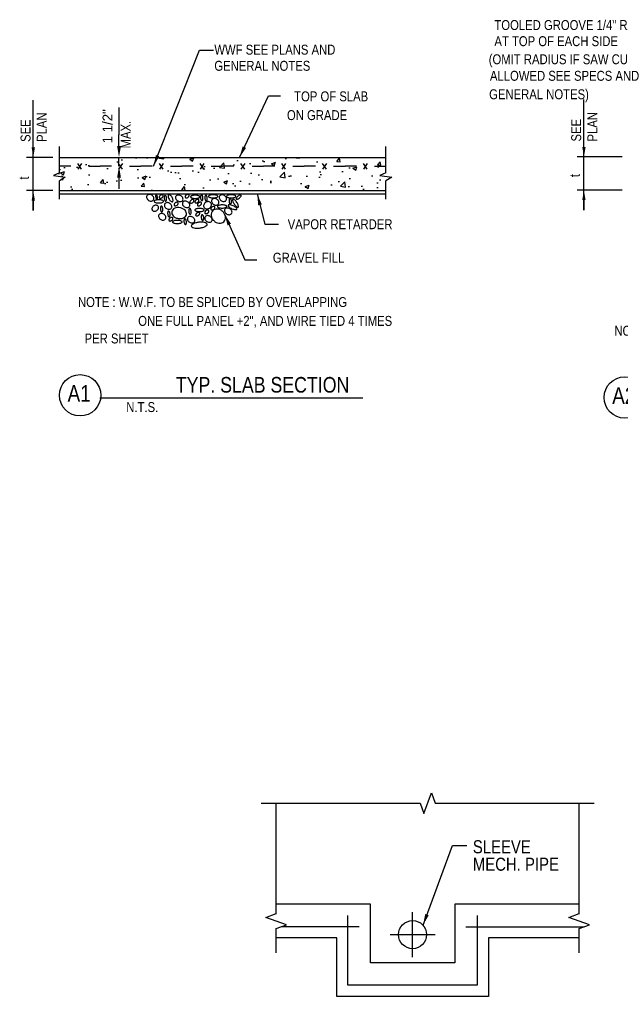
# Model space of a CAD drawing. Extents: x 4834 to 83801, y -13735 to 32221.
# Drawn here: x 10716.6 to 10822.8, y -5025.1 to -4853 of the extents above; entities that cross this region are included whole.
import ezdxf
from ezdxf.enums import TextEntityAlignment as Align

# ---------------------------------------------------------------- set-up
doc = ezdxf.new("R2010")
doc.units = 0
doc.header["$LTSCALE"] = 8
doc.header["$MEASUREMENT"] = 0
doc.layers.get('0').update_dxf_attribs({"lineweight": 9})
doc.layers.get('DefPoints').update_dxf_attribs({"color": 17})
for name, color, linetype in [('S-ANNO-PATT', 101, 'Continuous'), ('S-HATCH', 8, 'Continuous'), ('S-MARK', 3, 'Continuous'), ('S-SECT-CCON', 4, 'Continuous'), ('S-SECT-MISC', 134, 'Continuous'), ('S-SECT-RBAR', 4, 'Continuous'), ('s-text', 6, 'Continuous')]:
    doc.layers.add(name, color=color, linetype=linetype)
doc.styles.get("Standard").update_dxf_attribs({"font": 'stylu.ttf'})
doc.linetypes.add('WWF', pattern='A,0.5,-0.28,["X",Standard,S=0.125,R=0,X=-0.125,Y=-0.0625],-0.12', length=0.9)
doc.dimstyles.new('STD-16', dxfattribs={"dimscale": 16, "dimtxt": 0.109375, "dimasz": 0.125, "dimexe": 0.0625, "dimexo": 0.0625, "dimgap": 0.0625, "dimtad": 1, "dimdec": 4, "dimzin": 3, "dimdsep": 46, "dimlunit": 4, "dimtxsty": 'Standard', "dimcen": 0.09375, "dimclrd": 256, "dimclre": 256, "dimclrt": 50, "dimadec": 0, "dimazin": 0, "dimtfac": 1, "dimtdec": 4, "dimtmove": 2, "dimatfit": 3, "dimfxl": 1, "dimfrac": 2, "dimtolj": 1, "dimtzin": 0, "dimarcsym": 0})
doc.dimstyles.new('STD-16$7', dxfattribs={"dimscale": 16, "dimtxt": 0.09375, "dimasz": 0.125, "dimexe": 0.0625, "dimexo": 0.0625, "dimgap": 0.0625, "dimtad": 1, "dimdec": 4, "dimzin": 3, "dimdsep": 46, "dimlunit": 4, "dimtxsty": 'Standard', "dimcen": 0.0625, "dimdle": 0.0625, "dimclrd": 256, "dimclre": 4, "dimclrt": 6, "dimadec": 0, "dimazin": 0, "dimtfac": 1, "dimtdec": 4, "dimtix": 1, "dimtmove": 2, "dimatfit": 3, "dimfxl": 1, "dimfrac": 1, "dimtolj": 1, "dimtzin": 0, "dimarcsym": 0})

# ---------------------------------------------------------------- blocks, each defined once
blk = doc.blocks.new('*D2826')
at = {"layer": 'DefPoints', "color": 0, "transparency": 16777216}
for p in [(10734.13, -4877.31), (10734.13, -4877.31), (10734.13, -4878.86)]:
    blk.add_point(p, dxfattribs=at)
at = {"layer": 's-text', "lineweight": -2, "transparency": 16777216}
for p, q in [((10734.13, -4875.31), (10734.13, -4873.31)), ((10734.13, -4878.86), (10734.13, -4877.31)), ((10734.13, -4880.86), (10734.13, -4882.86))]:
    blk.add_line(p, q, dxfattribs=at)
at = {"layer": 's-text', "transparency": 16777216}
for points in [[(10733.8, -4875.31), (10734.47, -4875.31), (10734.13, -4877.31)], [(10733.8, -4880.86), (10734.47, -4880.86), (10734.13, -4878.86)]]:
    blk.add_solid(points, dxfattribs=at)
at = {"layer": 's-text', "color": 50, "transparency": 16777216, "insert": (10732.12, -4871.83), "char_height": 1.75, "attachment_point": 5, "rotation": 90}
blk.add_mtext('\\A1;1 1/2"', dxfattribs=at)
blk = doc.blocks.new('*U2734')
for p, q in [((-0.406, 0), (-0.531, 0)), ((-0.287, 0.031), (-0.329, -0.031)), ((-0.287, -0.031), (-0.329, 0.031)), ((-0.207, 0), (-0.082, 0)), ((0.043, 0), (-0.082, 0)), ((0.162, -0.031), (0.12, 0.031)), ((0.162, 0.031), (0.12, -0.031)), ((0.242, 0), (0.367, 0)), ((0.611, -0.031), (0.57, 0.031)), ((0.611, 0.031), (0.57, -0.031)), ((0.692, 0), (0.817, 0)), ((1.061, -0.031), (1.019, 0.031)), ((1.061, 0.031), (1.019, -0.031)), ((1.51, -0.031), (1.468, 0.031)), ((1.51, 0.031), (1.468, -0.031)), ((1.959, -0.031), (1.918, 0.031)), ((1.959, 0.031), (1.918, -0.031)), ((2.409, -0.031), (2.367, 0.031)), ((2.409, 0.031), (2.367, -0.031)), ((2.858, -0.031), (2.816, 0.031)), ((2.858, 0.031), (2.816, -0.031)), ((0.492, 0), (0.367, 0)), ((0.942, 0), (0.817, 0)), ((1.141, 0), (1.266, 0)), ((1.391, 0), (1.266, 0)), ((1.59, 0), (1.715, 0)), ((1.84, 0), (1.715, 0)), ((2.04, 0), (2.165, 0)), ((2.29, 0), (2.165, 0)), ((2.489, 0), (2.614, 0)), ((2.739, 0), (2.614, 0)), ((2.938, 0), (3.063, 0))]:
    blk.add_line(p, q)

msp = doc.modelspace()

# ---------------------------------------------------------------- hatches: boundary and pattern name
at = {"layer": 'S-ANNO-PATT'}
h = msp.add_hatch(dxfattribs=at)
h.set_pattern_fill('AR-CONC', color=256)
h.set_pattern_definition([(50, (8580.5454, -3783.381), (7.172602, -0.627521), [0.75, -8.25]), (355, (8580.5454, -3783.381), (-1.387513, 7.521921), [0.6, -6.6]), (100.45144, (8581.143, -3783.433), (5.785088, 6.8944), [0.637402, -7.011421]), (46.1842, (8580.545, -3781.381), (10.672413, -1.655193), [1.125, -12.375]), (96.63564, (8581.435, -3781.519), (9.34662, 9.741186), [0.956103, -10.51714]), (351.18416, (8580.545, -3781.381), (9.34662, 9.741186), [0.9, -9.9]), (21, (8581.5454, -3781.881), (5.96907, -4.026189), [0.75, -8.25]), (326, (8581.5454, -3781.881), (2.433153, 7.2515), [0.6, -6.6]), (71.45144, (8582.043, -3782.2166), (8.402224, 3.225312), [0.637402, -7.011421]), (37.5, (8580.5454, -3783.381), (0.1215986, 3.3289385), [0, -6.52, 0, -6.7, 0, -6.625]), (7.5, (8580.5454, -3783.381), (2.6306954, 3.944117), [0, -3.82, 0, -6.37, 0, -2.525]), (327.5, (8578.3154, -3783.381), (5.3382244, -0.2255487), [0, -2.5, 0, -7.8, 0, -10.35]), (317.5, (8577.3154, -3783.381), (5.831862, 1.00105), [0, -3.25, 0, -5.18, 0, -7.35])])
h.paths.add_polyline_path([(10781.16816, -4877.30606), (10723.63017, -4877.30606), (10723.63017, -4880.01807), (10722.58276, -4880.5215), (10724.65323, -4880.79757), (10723.63017, -4881.43903), (10723.63017, -4883.16125), (10781.16816, -4883.16125), (10781.16816, -4881.43903), (10782.19121, -4880.79757), (10780.12074, -4880.5215), (10781.16816, -4880.01807)])

# ---------------------------------------------------------------- linework, layer by layer
at = {"layer": 'S-HATCH'}
for points in [[(10739.35628, -4884.88766, 0.077114716), (10739.61448, -4884.98956, 0.086926069), (10739.86082, -4885.00153, 0.105712208), (10740.08566, -4884.92314, 0.124342462), (10740.22823, -4884.77823, 0.124342462), (10740.28488, -4884.58299, 0.105712208), (10740.24327, -4884.34855, 0.086926069), (10740.11233, -4884.13954, 0.077114716), (10739.89715, -4883.96419, 0.077114716), (10739.63896, -4883.86229, 0.086926069), (10739.39261, -4883.85032, 0.105712208), (10739.16777, -4883.92871, 0.124342462), (10739.0252, -4884.07362, 0.124342462), (10738.96855, -4884.26886, 0.105712208), (10739.01016, -4884.5033, 0.086926069), (10739.1411, -4884.71231, 0.077114716)], [(10740.59632, -4884.26762, 0.036905855), (10740.63165, -4884.43884, 0.049283002), (10740.67974, -4884.56076, 0.092604054), (10740.75278, -4884.65508, 0.217564555), (10740.80317, -4884.6706, 0.217564555), (10740.84789, -4884.64267, 0.092604054), (10740.89429, -4884.53278, 0.049283002), (10740.9095, -4884.4026, 0.036905855), (10740.89973, -4884.22804, 0.036905855), (10740.8644, -4884.05681, 0.049283002), (10740.8163, -4883.93489, 0.092604054), (10740.74327, -4883.84058, 0.217564555), (10740.69288, -4883.82506, 0.217564555), (10740.64815, -4883.85299, 0.092604054), (10740.60176, -4883.96288, 0.049283002), (10740.58654, -4884.09306, 0.036905855)], [(10741.73082, -4884.39954, 0.064283123), (10741.84673, -4884.28321, 0.07720396), (10741.91254, -4884.16307, 0.107166274), (10741.92976, -4884.03489, 0.145712671), (10741.89508, -4883.94534, 0.145712671), (10741.81707, -4883.88933, 0.107166274), (10741.68867, -4883.87389, 0.07720396), (10741.55587, -4883.9075, 0.064283123), (10741.41421, -4883.99058, 0.064283123), (10741.2983, -4884.10691, 0.07720396), (10741.23249, -4884.22705, 0.107166274), (10741.21527, -4884.35523, 0.145712671), (10741.24994, -4884.44478, 0.145712671), (10741.32796, -4884.50078, 0.107166274), (10741.45636, -4884.51623, 0.07720396), (10741.58916, -4884.48262, 0.064283123)], [(10742.10019, -4884.51827, 0.042351409), (10742.1374, -4884.72496, 0.05558002), (10742.19592, -4884.87413, 0.098354555), (10742.28813, -4884.98794, 0.19939196), (10742.35921, -4885.00993, 0.19939196), (10742.42496, -4884.97511, 0.098354555), (10742.49441, -4884.84614, 0.05558002), (10742.52418, -4884.6887, 0.042351409), (10742.52233, -4884.47869, 0.042351409), (10742.48512, -4884.27201, 0.05558002), (10742.4266, -4884.12284, 0.098354555), (10742.33439, -4884.00903, 0.19939196), (10742.26331, -4883.98703, 0.19939196), (10742.19756, -4884.02186, 0.098354555), (10742.1281, -4884.15082, 0.05558002), (10742.09833, -4884.30827, 0.042351409)], [(10743.47214, -4884.33358, 0.043391762), (10743.30409, -4884.0924, 0.056743534), (10743.14127, -4883.93699, 0.099254688), (10742.95587, -4883.84722, 0.196181358), (10742.84966, -4883.86159, 0.196181358), (10742.78383, -4883.94615, 0.099254688), (10742.76814, -4884.15154, 0.056743534), (10742.82056, -4884.37044, 0.043391762), (10742.94447, -4884.637, 0.043391762), (10743.11252, -4884.87818, 0.056743534), (10743.27534, -4885.03359, 0.099254688), (10743.46074, -4885.12336, 0.196181358), (10743.56695, -4885.109, 0.196181358), (10743.63278, -4885.02443, 0.099254688), (10743.64846, -4884.81904, 0.056743534), (10743.59605, -4884.60014, 0.043391762)], [(10744.48791, -4884.98, 0.077114716), (10744.74611, -4885.08191, 0.086926069), (10744.99246, -4885.09388, 0.105712208), (10745.21729, -4885.01549, 0.124342462), (10745.35986, -4884.87057, 0.124342462), (10745.41651, -4884.67534, 0.105712208), (10745.37491, -4884.44089, 0.086926069), (10745.24396, -4884.23189, 0.077114716), (10745.02878, -4884.05654, 0.077114716), (10744.77059, -4883.95464, 0.086926069), (10744.52424, -4883.94266, 0.105712208), (10744.29941, -4884.02106, 0.124342462), (10744.15684, -4884.16597, 0.124342462), (10744.10018, -4884.36121, 0.105712208), (10744.14179, -4884.59565, 0.086926069), (10744.27274, -4884.80466, 0.077114716)], [(10746.30839, -4884.33358, 0.064283123), (10746.42431, -4884.21725, 0.07720396), (10746.49012, -4884.09711, 0.107166274), (10746.50733, -4883.96893, 0.145712671), (10746.47266, -4883.87938, 0.145712671), (10746.39465, -4883.82337, 0.107166274), (10746.26624, -4883.80793, 0.07720396), (10746.13344, -4883.84154, 0.064283123), (10745.99179, -4883.92462, 0.064283123), (10745.87587, -4884.04094, 0.07720396), (10745.81006, -4884.16109, 0.107166274), (10745.79285, -4884.28926, 0.145712671), (10745.82752, -4884.37882, 0.145712671), (10745.90553, -4884.43482, 0.107166274), (10746.03393, -4884.45027, 0.07720396), (10746.16673, -4884.41665, 0.064283123)], [(10747.56162, -4884.53146, 0.034011972), (10747.90521, -4884.50806, 0.045801448), (10748.15459, -4884.45032, 0.088777049), (10748.35922, -4884.33955, 0.228229125), (10748.40021, -4884.25442, 0.228229125), (10748.35922, -4884.1693, 0.088777049), (10748.15459, -4884.05853, 0.045801448), (10747.90521, -4884.00079, 0.034011972), (10747.56162, -4883.97739, 0.034011972), (10747.21803, -4884.00079, 0.045801448), (10746.96864, -4884.05853, 0.088777049), (10746.76401, -4884.1693, 0.228229125), (10746.72302, -4884.25442, 0.228229125), (10746.76401, -4884.33955, 0.088777049), (10746.96864, -4884.45032, 0.045801448), (10747.21803, -4884.50806, 0.034011972)], [(10748.49824, -4884.43912, 0.042351409), (10748.53545, -4884.64581, 0.05558002), (10748.59397, -4884.79497, 0.098354555), (10748.68618, -4884.90878, 0.19939196), (10748.75726, -4884.93078, 0.19939196), (10748.82301, -4884.89595, 0.098354555), (10748.89246, -4884.76699, 0.05558002), (10748.92223, -4884.60954, 0.042351409), (10748.92038, -4884.39954, 0.042351409), (10748.88317, -4884.19285, 0.05558002), (10748.82465, -4884.04369, 0.098354555), (10748.73244, -4883.92988, 0.19939196), (10748.66136, -4883.90788, 0.19939196), (10748.59561, -4883.9427, 0.098354555), (10748.52615, -4884.07167, 0.05558002), (10748.49639, -4884.22911, 0.042351409)], [(10749.26337, -4884.50508, 0.042351409), (10749.30058, -4884.71177, 0.05558002), (10749.35909, -4884.86093, 0.098354555), (10749.45131, -4884.97474, 0.19939196), (10749.52239, -4884.99674, 0.19939196), (10749.58814, -4884.96191, 0.098354555), (10749.65759, -4884.83295, 0.05558002), (10749.68736, -4884.67551, 0.042351409), (10749.68551, -4884.4655, 0.042351409), (10749.64829, -4884.25881, 0.05558002), (10749.58978, -4884.10965, 0.098354555), (10749.49757, -4883.99584, 0.19939196), (10749.42649, -4883.97384, 0.19939196), (10749.36073, -4884.00867, 0.098354555), (10749.29128, -4884.13763, 0.05558002), (10749.26151, -4884.29508, 0.042351409)], [(10750.71447, -4884.43912, 0.034011972), (10751.05806, -4884.41572, 0.045801448), (10751.30745, -4884.35797, 0.088777049), (10751.51207, -4884.2472, 0.228229125), (10751.55307, -4884.16208, 0.228229125), (10751.51207, -4884.07695, 0.088777049), (10751.30745, -4883.96618, 0.045801448), (10751.05806, -4883.90844, 0.034011972), (10750.71447, -4883.88504, 0.034011972), (10750.37088, -4883.90844, 0.045801448), (10750.1215, -4883.96618, 0.088777049), (10749.91687, -4884.07695, 0.228229125), (10749.87588, -4884.16208, 0.228229125), (10749.91687, -4884.2472, 0.088777049), (10750.1215, -4884.35797, 0.045801448), (10750.37088, -4884.41572, 0.034011972)], [(10752.16558, -4884.95362, 0.077114716), (10752.42377, -4885.05552, 0.086926069), (10752.67012, -4885.0675, 0.105712208), (10752.89495, -4884.9891, 0.124342462), (10753.03752, -4884.84419, 0.124342462), (10753.09417, -4884.64895, 0.105712208), (10753.05257, -4884.41451, 0.086926069), (10752.92162, -4884.2055, 0.077114716), (10752.70644, -4884.03015, 0.077114716), (10752.44825, -4883.92825, 0.086926069), (10752.2019, -4883.91628, 0.105712208), (10751.97707, -4883.99467, 0.124342462), (10751.8345, -4884.13959, 0.124342462), (10751.77784, -4884.33482, 0.105712208), (10751.81945, -4884.56927, 0.086926069), (10751.9504, -4884.77827, 0.077114716)], [(10753.9069, -4884.43912, 0.034011972), (10754.25049, -4884.41572, 0.045801448), (10754.49988, -4884.35797, 0.088777049), (10754.7045, -4884.2472, 0.228229125), (10754.7455, -4884.16208, 0.228229125), (10754.7045, -4884.07695, 0.088777049), (10754.49988, -4883.96618, 0.045801448), (10754.25049, -4883.90844, 0.034011972), (10753.9069, -4883.88504, 0.034011972), (10753.56331, -4883.90844, 0.045801448), (10753.31392, -4883.96618, 0.088777049), (10753.1093, -4884.07695, 0.228229125), (10753.06831, -4884.16208, 0.228229125), (10753.1093, -4884.2472, 0.088777049), (10753.31392, -4884.35797, 0.045801448), (10753.56331, -4884.41572, 0.034011972)], [(10755.35786, -4884.46929, 0.042351409), (10755.51098, -4884.32556, 0.05558002), (10755.60425, -4884.19527, 0.098354555), (10755.64952, -4884.05596, 0.19939196), (10755.62928, -4883.98436, 0.19939196), (10755.56427, -4883.94817, 0.098354555), (10755.41828, -4883.96012, 0.05558002), (10755.27, -4884.02086, 0.042351409), (10755.09486, -4884.13673, 0.042351409), (10754.94174, -4884.28047, 0.05558002), (10754.84847, -4884.41076, 0.098354555), (10754.8032, -4884.55006, 0.19939196), (10754.82344, -4884.62166, 0.19939196), (10754.88845, -4884.65786, 0.098354555), (10755.03444, -4884.64591, 0.05558002), (10755.18271, -4884.58517, 0.042351409)], [(10740.00268, -4886.57628, 0.119834064), (10740.13594, -4886.70584, 0.104922212), (10740.33652, -4886.77314, 0.089004253), (10740.55405, -4886.75945, 0.080295583), (10740.77618, -4886.66536, 0.080295583), (10740.95736, -4886.50607, 0.089004253), (10741.06411, -4886.31605, 0.104922212), (10741.09053, -4886.10614, 0.119834064), (10741.03165, -4885.92985, 0.119834064), (10740.89839, -4885.80029, 0.104922212), (10740.69781, -4885.73299, 0.089004253), (10740.48029, -4885.74668, 0.080295583), (10740.25815, -4885.84077, 0.080295583), (10740.07697, -4886.00005, 0.089004253), (10739.97022, -4886.19008, 0.104922212), (10739.9438, -4886.39999, 0.119834064)], [(10741.15037, -4885.3362, 0.034011972), (10741.49397, -4885.3128, 0.045801448), (10741.74335, -4885.25505, 0.088777049), (10741.94798, -4885.14428, 0.228229125), (10741.98897, -4885.05916, 0.228229125), (10741.94798, -4884.97403, 0.088777049), (10741.74335, -4884.86326, 0.045801448), (10741.49397, -4884.80552, 0.034011972), (10741.15037, -4884.78212, 0.034011972), (10740.80678, -4884.80552, 0.045801448), (10740.5574, -4884.86326, 0.088777049), (10740.35277, -4884.97403, 0.228229125), (10740.31178, -4885.05916, 0.228229125), (10740.35277, -4885.14428, 0.088777049), (10740.5574, -4885.25505, 0.045801448), (10740.80678, -4885.3128, 0.034011972)], [(10742.50914, -4886.31243, 0.077114716), (10742.76733, -4886.41433, 0.086926069), (10743.01368, -4886.42631, 0.105712208), (10743.23851, -4886.34791, 0.124342462), (10743.38108, -4886.203, 0.124342462), (10743.43773, -4886.00776, 0.105712208), (10743.39613, -4885.77332, 0.086926069), (10743.26518, -4885.56431, 0.077114716), (10743.05, -4885.38897, 0.077114716), (10742.79181, -4885.28706, 0.086926069), (10742.54546, -4885.27509, 0.105712208), (10742.32063, -4885.35348, 0.124342462), (10742.17806, -4885.4984, 0.124342462), (10742.1214, -4885.69363, 0.105712208), (10742.16301, -4885.92808, 0.086926069), (10742.29396, -4886.13708, 0.077114716)], [(10744.356, -4885.71877, 0.064283123), (10744.47191, -4885.60245, 0.07720396), (10744.53772, -4885.4823, 0.107166274), (10744.55494, -4885.35413, 0.145712671), (10744.52026, -4885.26457, 0.145712671), (10744.44225, -4885.20857, 0.107166274), (10744.31385, -4885.19312, 0.07720396), (10744.18105, -4885.22674, 0.064283123), (10744.03939, -4885.30981, 0.064283123), (10743.92348, -4885.42614, 0.07720396), (10743.85767, -4885.54628, 0.107166274), (10743.84045, -4885.67446, 0.145712671), (10743.87512, -4885.76402, 0.145712671), (10743.95314, -4885.82002, 0.107166274), (10744.08154, -4885.83546, 0.07720396), (10744.21434, -4885.80185, 0.064283123)], [(10745.68837, -4886.03539, 0.077114716), (10745.94657, -4886.13729, 0.086926069), (10746.19292, -4886.14927, 0.105712208), (10746.41775, -4886.07087, 0.124342462), (10746.56032, -4885.92596, 0.124342462), (10746.61697, -4885.73072, 0.105712208), (10746.57537, -4885.49628, 0.086926069), (10746.44442, -4885.28727, 0.077114716), (10746.22924, -4885.11193, 0.077114716), (10745.97105, -4885.01002, 0.086926069), (10745.7247, -4884.99805, 0.105712208), (10745.49987, -4885.07644, 0.124342462), (10745.35729, -4885.22136, 0.124342462), (10745.30064, -4885.41659, 0.105712208), (10745.34225, -4885.65104, 0.086926069), (10745.4732, -4885.86004, 0.077114716)], [(10747.13948, -4885.24385, 0.064283123), (10747.25539, -4885.12752, 0.07720396), (10747.3212, -4885.00738, 0.107166274), (10747.33842, -4884.8792, 0.145712671), (10747.30375, -4884.78965, 0.145712671), (10747.22573, -4884.73364, 0.107166274), (10747.09733, -4884.7182, 0.07720396), (10746.96453, -4884.75181, 0.064283123), (10746.82287, -4884.83489, 0.064283123), (10746.70696, -4884.95122, 0.07720396), (10746.64115, -4885.07136, 0.107166274), (10746.62393, -4885.19954, 0.145712671), (10746.65861, -4885.28909, 0.145712671), (10746.73662, -4885.34509, 0.107166274), (10746.86502, -4885.36054, 0.07720396), (10746.99782, -4885.32693, 0.064283123)], [(10748.02333, -4885.21747, 0.064283123), (10748.13925, -4885.10114, 0.07720396), (10748.20506, -4884.98099, 0.107166274), (10748.22227, -4884.85282, 0.145712671), (10748.1876, -4884.76326, 0.145712671), (10748.10959, -4884.70726, 0.107166274), (10747.98118, -4884.69181, 0.07720396), (10747.84839, -4884.72543, 0.064283123), (10747.70673, -4884.8085, 0.064283123), (10747.59081, -4884.92483, 0.07720396), (10747.525, -4885.04497, 0.107166274), (10747.50779, -4885.17315, 0.145712671), (10747.54246, -4885.26271, 0.145712671), (10747.62047, -4885.31871, 0.107166274), (10747.74888, -4885.33415, 0.07720396), (10747.88167, -4885.30054, 0.064283123)], [(10748.47186, -4885.73197, 0.064283123), (10748.58777, -4885.61564, 0.07720396), (10748.65358, -4885.4955, 0.107166274), (10748.6708, -4885.36732, 0.145712671), (10748.63612, -4885.27776, 0.145712671), (10748.55811, -4885.22176, 0.107166274), (10748.42971, -4885.20632, 0.07720396), (10748.29691, -4885.23993, 0.064283123), (10748.15525, -4885.323, 0.064283123), (10748.03934, -4885.43933, 0.07720396), (10747.97353, -4885.55948, 0.107166274), (10747.95631, -4885.68765, 0.145712671), (10747.99098, -4885.77721, 0.145712671), (10748.069, -4885.83321, 0.107166274), (10748.1974, -4885.84866, 0.07720396), (10748.3302, -4885.81504, 0.064283123)], [(10749.11826, -4886.12774, 0.114039509), (10749.28631, -4886.29182, 0.103630497), (10749.52946, -4886.37778, 0.091660916), (10749.79283, -4886.36473, 0.084684286), (10750.05525, -4886.25338, 0.084684286), (10750.26591, -4886.06133, 0.091660916), (10750.38764, -4885.82741, 0.103630497), (10750.41093, -4885.57057, 0.114039509), (10750.33191, -4885.34939, 0.114039509), (10750.16385, -4885.1853, 0.103630497), (10749.92071, -4885.09934, 0.091660916), (10749.65734, -4885.11239, 0.084684286), (10749.39491, -4885.22374, 0.084684286), (10749.18425, -4885.4158, 0.091660916), (10749.06253, -4885.64972, 0.103630497), (10749.03923, -4885.90655, 0.114039509)], [(10750.82001, -4885.60004, 0.077114716), (10751.0782, -4885.70195, 0.086926069), (10751.32455, -4885.71392, 0.105712208), (10751.54938, -4885.63553, 0.124342462), (10751.69195, -4885.49061, 0.124342462), (10751.7486, -4885.29538, 0.105712208), (10751.707, -4885.06093, 0.086926069), (10751.57605, -4884.85193, 0.077114716), (10751.36087, -4884.67658, 0.077114716), (10751.10268, -4884.57468, 0.086926069), (10750.85633, -4884.5627, 0.105712208), (10750.6315, -4884.6411, 0.124342462), (10750.48893, -4884.78601, 0.124342462), (10750.43227, -4884.98125, 0.105712208), (10750.47388, -4885.21569, 0.086926069), (10750.60483, -4885.4247, 0.077114716)], [(10752.29749, -4886.23328, 0.034011972), (10752.64109, -4886.20988, 0.045801448), (10752.89047, -4886.15213, 0.088777049), (10753.0951, -4886.04136, 0.228229125), (10753.13609, -4885.95624, 0.228229125), (10753.0951, -4885.87111, 0.088777049), (10752.89047, -4885.76034, 0.045801448), (10752.64109, -4885.7026, 0.034011972), (10752.29749, -4885.6792, 0.034011972), (10751.9539, -4885.7026, 0.045801448), (10751.70452, -4885.76034, 0.088777049), (10751.49989, -4885.87111, 0.228229125), (10751.4589, -4885.95624, 0.228229125), (10751.49989, -4886.04136, 0.088777049), (10751.70452, -4886.15213, 0.045801448), (10751.9539, -4886.20988, 0.034011972)], [(10754.02669, -4886.33904, 0.034011972), (10754.35105, -4886.45477, 0.045801448), (10754.60275, -4886.50141, 0.088777049), (10754.83459, -4886.48155, 0.228229125), (10754.90616, -4886.41987, 0.228229125), (10754.90256, -4886.32546, 0.088777049), (10754.75918, -4886.1422, 0.045801448), (10754.5536, -4885.98968, 0.034011972), (10754.24792, -4885.83104, 0.034011972), (10753.92357, -4885.71531, 0.045801448), (10753.67187, -4885.66867, 0.088777049), (10753.44003, -4885.68853, 0.228229125), (10753.36846, -4885.75021, 0.228229125), (10753.37205, -4885.84462, 0.088777049), (10753.51543, -4886.02788, 0.045801448), (10753.72102, -4886.18039, 0.034011972)], [(10753.52434, -4885.04597, 0.042351409), (10753.56155, -4885.25265, 0.05558002), (10753.62006, -4885.40182, 0.098354555), (10753.71228, -4885.51563, 0.19939196), (10753.78336, -4885.53763, 0.19939196), (10753.84911, -4885.5028, 0.098354555), (10753.91856, -4885.37383, 0.05558002), (10753.94833, -4885.21639, 0.042351409), (10753.94648, -4885.00639, 0.042351409), (10753.90926, -4884.7997, 0.05558002), (10753.85075, -4884.65053, 0.098354555), (10753.75854, -4884.53672, 0.19939196), (10753.68746, -4884.51473, 0.19939196), (10753.6217, -4884.54955, 0.098354555), (10753.55225, -4884.67852, 0.05558002), (10753.52248, -4884.83596, 0.042351409)], [(10754.89749, -4885.22685, 0.034011972), (10754.69082, -4884.95137, 0.045801448), (10754.50662, -4884.77362, 0.088777049), (10754.3023, -4884.66227, 0.228229125), (10754.20858, -4884.67423, 0.228229125), (10754.15949, -4884.75495, 0.088777049), (10754.17797, -4884.98691, 0.045801448), (10754.26529, -4885.22753, 0.034011972), (10754.43271, -4885.52849, 0.034011972), (10754.63939, -4885.80396, 0.045801448), (10754.82359, -4885.98172, 0.088777049), (10755.0279, -4886.09307, 0.228229125), (10755.12162, -4886.08111, 0.228229125), (10755.17071, -4886.00038, 0.088777049), (10755.15224, -4885.76843, 0.045801448), (10755.06491, -4885.52781, 0.034011972)], [(10741.48017, -4888.23851, 0.077114716), (10741.73836, -4888.34041, 0.086926069), (10741.98471, -4888.35239, 0.105712208), (10742.20955, -4888.274, 0.124342462), (10742.35212, -4888.12908, 0.124342462), (10742.40877, -4887.93385, 0.105712208), (10742.36716, -4887.6994, 0.086926069), (10742.23621, -4887.4904, 0.077114716), (10742.02104, -4887.31505, 0.077114716), (10741.76284, -4887.21315, 0.086926069), (10741.5165, -4887.20117, 0.105712208), (10741.29166, -4887.27956, 0.124342462), (10741.14909, -4887.42448, 0.124342462), (10741.09244, -4887.61972, 0.105712208), (10741.13405, -4887.85416, 0.086926069), (10741.26499, -4888.06317, 0.077114716)], [(10741.4274, -4886.41797, 0.042351409), (10741.46462, -4886.62466, 0.05558002), (10741.52313, -4886.77382, 0.098354555), (10741.61534, -4886.88763, 0.19939196), (10741.68642, -4886.90963, 0.19939196), (10741.75218, -4886.8748, 0.098354555), (10741.82163, -4886.74584, 0.05558002), (10741.8514, -4886.58839, 0.042351409), (10741.84954, -4886.37839, 0.042351409), (10741.81233, -4886.1717, 0.05558002), (10741.75382, -4886.02254, 0.098354555), (10741.6616, -4885.90873, 0.19939196), (10741.59052, -4885.88673, 0.19939196), (10741.52477, -4885.92156, 0.098354555), (10741.45532, -4886.05052, 0.05558002), (10741.42555, -4886.20797, 0.042351409)], [(10742.70701, -4887.30186, 0.042351409), (10742.74423, -4887.50854, 0.05558002), (10742.80274, -4887.65771, 0.098354555), (10742.89495, -4887.77152, 0.19939196), (10742.96603, -4887.79352, 0.19939196), (10743.03179, -4887.75869, 0.098354555), (10743.10124, -4887.62973, 0.05558002), (10743.13101, -4887.47228, 0.042351409), (10743.12915, -4887.26228, 0.042351409), (10743.09194, -4887.05559, 0.05558002), (10743.03343, -4886.90642, 0.098354555), (10742.94121, -4886.79261, 0.19939196), (10742.87013, -4886.77062, 0.19939196), (10742.80438, -4886.80544, 0.098354555), (10742.73493, -4886.93441, 0.05558002), (10742.70516, -4887.09185, 0.042351409)], [(10744.54068, -4888.06701, 0.074480799), (10745.06219, -4888.08964, 0.085106567), (10745.50257, -4887.96532, 0.106256982), (10745.85087, -4887.69686, 0.128290761), (10746.00918, -4887.36678, 0.128290761), (10745.98608, -4887.00143, 0.106256982), (10745.76376, -4886.62203, 0.085106567), (10745.40204, -4886.34175, 0.074480799), (10744.91005, -4886.16731, 0.074480799), (10744.38855, -4886.14469, 0.085106567), (10743.94817, -4886.26901, 0.106256982), (10743.59987, -4886.53746, 0.128290761), (10743.44155, -4886.86754, 0.128290761), (10743.46465, -4887.23289, 0.106256982), (10743.68698, -4887.6123, 0.085106567), (10744.04869, -4887.89257, 0.074480799)], [(10746.42712, -4886.82693, 0.042351409), (10746.46433, -4887.03362, 0.05558002), (10746.52284, -4887.18279, 0.098354555), (10746.61506, -4887.2966, 0.19939196), (10746.68614, -4887.31859, 0.19939196), (10746.75189, -4887.28377, 0.098354555), (10746.82134, -4887.1548, 0.05558002), (10746.85111, -4886.99736, 0.042351409), (10746.84926, -4886.78735, 0.042351409), (10746.81204, -4886.58067, 0.05558002), (10746.75353, -4886.4315, 0.098354555), (10746.66132, -4886.31769, 0.19939196), (10746.59024, -4886.29569, 0.19939196), (10746.52448, -4886.33052, 0.098354555), (10746.45503, -4886.45948, 0.05558002), (10746.42526, -4886.61693, 0.042351409)], [(10748.32675, -4886.85332, 0.034011972), (10748.67034, -4886.82992, 0.045801448), (10748.91972, -4886.77217, 0.088777049), (10749.12435, -4886.6614, 0.228229125), (10749.16534, -4886.57628, 0.228229125), (10749.12435, -4886.49115, 0.088777049), (10748.91972, -4886.38038, 0.045801448), (10748.67034, -4886.32264, 0.034011972), (10748.32675, -4886.29924, 0.034011972), (10747.98315, -4886.32264, 0.045801448), (10747.73377, -4886.38038, 0.088777049), (10747.52914, -4886.49115, 0.228229125), (10747.48815, -4886.57628, 0.228229125), (10747.52914, -4886.6614, 0.088777049), (10747.73377, -4886.77217, 0.045801448), (10747.98315, -4886.82992, 0.034011972)], [(10748.15525, -4887.51293, 0.064283123), (10748.27117, -4887.3966, 0.07720396), (10748.33698, -4887.27646, 0.107166274), (10748.35419, -4887.14828, 0.145712671), (10748.31952, -4887.05873, 0.145712671), (10748.24151, -4887.00273, 0.107166274), (10748.1131, -4886.98728, 0.07720396), (10747.9803, -4887.02089, 0.064283123), (10747.83865, -4887.10397, 0.064283123), (10747.72273, -4887.2203, 0.07720396), (10747.65692, -4887.34044, 0.107166274), (10747.63971, -4887.46862, 0.145712671), (10747.67438, -4887.55817, 0.145712671), (10747.75239, -4887.61418, 0.107166274), (10747.88079, -4887.62962, 0.07720396), (10748.01359, -4887.59601, 0.064283123)], [(10748.63016, -4887.93509, 0.042351409), (10748.66737, -4888.14178, 0.05558002), (10748.72588, -4888.29094, 0.098354555), (10748.8181, -4888.40475, 0.19939196), (10748.88918, -4888.42675, 0.19939196), (10748.95493, -4888.39192, 0.098354555), (10749.02438, -4888.26296, 0.05558002), (10749.05415, -4888.10551, 0.042351409), (10749.0523, -4887.89551, 0.042351409), (10749.01509, -4887.68882, 0.05558002), (10748.95657, -4887.53966, 0.098354555), (10748.86436, -4887.42585, 0.19939196), (10748.79328, -4887.40385, 0.19939196), (10748.72752, -4887.43868, 0.098354555), (10748.65807, -4887.56764, 0.05558002), (10748.6283, -4887.72509, 0.042351409)], [(10749.76466, -4887.10397, 0.064283123), (10749.88057, -4886.98764, 0.07720396), (10749.94638, -4886.8675, 0.107166274), (10749.9636, -4886.73932, 0.145712671), (10749.92892, -4886.64977, 0.145712671), (10749.85091, -4886.59376, 0.107166274), (10749.72251, -4886.57832, 0.07720396), (10749.58971, -4886.61193, 0.064283123), (10749.44805, -4886.69501, 0.064283123), (10749.33214, -4886.81134, 0.07720396), (10749.26633, -4886.93148, 0.107166274), (10749.24911, -4887.05966, 0.145712671), (10749.28379, -4887.14921, 0.145712671), (10749.3618, -4887.20521, 0.107166274), (10749.4902, -4887.22066, 0.07720396), (10749.623, -4887.18705, 0.064283123)], [(10750.8332, -4886.45755, 0.064283123), (10750.94911, -4886.34122, 0.07720396), (10751.01492, -4886.22107, 0.107166274), (10751.03214, -4886.0929, 0.145712671), (10750.99747, -4886.00334, 0.145712671), (10750.91945, -4885.94734, 0.107166274), (10750.79105, -4885.93189, 0.07720396), (10750.65825, -4885.96551, 0.064283123), (10750.51659, -4886.04858, 0.064283123), (10750.40068, -4886.16491, 0.07720396), (10750.33487, -4886.28505, 0.107166274), (10750.31765, -4886.41323, 0.145712671), (10750.35233, -4886.50279, 0.145712671), (10750.43034, -4886.55879, 0.107166274), (10750.55874, -4886.57424, 0.07720396), (10750.69154, -4886.54062, 0.064283123)], [(10752.60091, -4888.63428, 0.11762268), (10752.82791, -4888.26785, 0.104466776), (10752.88214, -4887.78697, 0.090021105), (10752.74693, -4887.30857, 0.081928629), (10752.43065, -4886.86414, 0.081928629), (10751.98838, -4886.54484, 0.090021105), (10751.51091, -4886.40637, 0.104466776), (10751.02967, -4886.45731, 0.11762268), (10750.6617, -4886.68182, 0.11762268), (10750.4347, -4887.04824, 0.104466776), (10750.38047, -4887.52913, 0.090021105), (10750.51568, -4888.00752, 0.081928629), (10750.83196, -4888.45196, 0.081928629), (10751.27423, -4888.77126, 0.090021105), (10751.7517, -4888.90973, 0.104466776), (10752.23294, -4888.85878, 0.11762268)], [(10753.11539, -4887.28866, 0.077114716), (10753.37358, -4887.39057, 0.086926069), (10753.61993, -4887.40254, 0.105712208), (10753.84476, -4887.32415, 0.124342462), (10753.98733, -4887.17923, 0.124342462), (10754.04399, -4886.984, 0.105712208), (10754.00238, -4886.74955, 0.086926069), (10753.87143, -4886.54055, 0.077114716), (10753.65626, -4886.3652, 0.077114716), (10753.39806, -4886.2633, 0.086926069), (10753.15171, -4886.25132, 0.105712208), (10752.92688, -4886.32972, 0.124342462), (10752.78431, -4886.47463, 0.124342462), (10752.72766, -4886.66987, 0.105712208), (10752.76926, -4886.90431, 0.086926069), (10752.90021, -4887.11332, 0.077114716)], [(10743.43257, -4888.39682, 0.064283123), (10743.54848, -4888.28049, 0.07720396), (10743.61429, -4888.16035, 0.107166274), (10743.63151, -4888.03217, 0.145712671), (10743.59683, -4887.94262, 0.145712671), (10743.51882, -4887.88661, 0.107166274), (10743.39042, -4887.87117, 0.07720396), (10743.25762, -4887.90478, 0.064283123), (10743.11596, -4887.98786, 0.064283123), (10743.00005, -4888.10419, 0.07720396), (10742.93424, -4888.22433, 0.107166274), (10742.91702, -4888.35251, 0.145712671), (10742.95169, -4888.44206, 0.145712671), (10743.02971, -4888.49806, 0.107166274), (10743.15811, -4888.51351, 0.07720396), (10743.29091, -4888.4799, 0.064283123)], [(10744.40876, -4888.9509, 0.034011972), (10744.75236, -4888.9275, 0.045801448), (10745.00174, -4888.86976, 0.088777049), (10745.20637, -4888.75898, 0.228229125), (10745.24736, -4888.67386, 0.228229125), (10745.20637, -4888.58873, 0.088777049), (10745.00174, -4888.47796, 0.045801448), (10744.75236, -4888.42022, 0.034011972), (10744.40876, -4888.39682, 0.034011972), (10744.06517, -4888.42022, 0.045801448), (10743.81579, -4888.47796, 0.088777049), (10743.61116, -4888.58873, 0.228229125), (10743.57017, -4888.67386, 0.228229125), (10743.61116, -4888.75898, 0.088777049), (10743.81579, -4888.86976, 0.045801448), (10744.06517, -4888.9275, 0.034011972)], [(10745.58284, -4888.64748, 0.042351409), (10745.62005, -4888.85416, 0.05558002), (10745.67857, -4889.00333, 0.098354555), (10745.77078, -4889.11714, 0.19939196), (10745.84186, -4889.13914, 0.19939196), (10745.90761, -4889.10431, 0.098354555), (10745.97706, -4888.97534, 0.05558002), (10746.00683, -4888.8179, 0.042351409), (10746.00498, -4888.6079, 0.042351409), (10745.96777, -4888.40121, 0.05558002), (10745.90925, -4888.25204, 0.098354555), (10745.81704, -4888.13823, 0.19939196), (10745.74596, -4888.11624, 0.19939196), (10745.68021, -4888.15106, 0.098354555), (10745.61075, -4888.28003, 0.05558002), (10745.58098, -4888.43747, 0.042351409)], [(10746.57223, -4888.73982, 0.077114716), (10746.83042, -4888.84172, 0.086926069), (10747.07677, -4888.8537, 0.105712208), (10747.3016, -4888.77531, 0.124342462), (10747.44417, -4888.63039, 0.124342462), (10747.50083, -4888.43515, 0.105712208), (10747.45922, -4888.20071, 0.086926069), (10747.32827, -4887.9917, 0.077114716), (10747.11309, -4887.81636, 0.077114716), (10746.8549, -4887.71445, 0.086926069), (10746.60855, -4887.70248, 0.105712208), (10746.38372, -4887.78087, 0.124342462), (10746.24115, -4887.92579, 0.124342462), (10746.1845, -4888.12102, 0.105712208), (10746.2261, -4888.35547, 0.086926069), (10746.35705, -4888.56447, 0.077114716)], [(10748.32675, -4889.75563, 0.037557061), (10748.89016, -4889.64644, 0.05005384), (10749.29261, -4889.49195, 0.093388551), (10749.60441, -4889.25354, 0.215264641), (10749.6579, -4889.0852, 0.215264641), (10749.56703, -4888.93374, 0.093388551), (10749.20865, -4888.77366, 0.05005384), (10748.78143, -4888.71614, 0.037557061), (10748.20802, -4888.73982, 0.037557061), (10747.64461, -4888.84901, 0.05005384), (10747.24216, -4889.0035, 0.093388551), (10746.93036, -4889.24191, 0.215264641), (10746.87686, -4889.41025, 0.215264641), (10746.96773, -4889.56171, 0.093388551), (10747.32611, -4889.72179, 0.05005384), (10747.75334, -4889.77931, 0.037557061)], [(10749.61955, -4888.6079, 0.077114716), (10749.87774, -4888.7098, 0.086926069), (10750.12409, -4888.72177, 0.105712208), (10750.34892, -4888.64338, 0.124342462), (10750.49149, -4888.49847, 0.124342462), (10750.54815, -4888.30323, 0.105712208), (10750.50654, -4888.06879, 0.086926069), (10750.37559, -4887.85978, 0.077114716), (10750.16041, -4887.68443, 0.077114716), (10749.90222, -4887.58253, 0.086926069), (10749.65587, -4887.57056, 0.105712208), (10749.43104, -4887.64895, 0.124342462), (10749.28847, -4887.79386, 0.124342462), (10749.23182, -4887.9891, 0.105712208), (10749.27342, -4888.22355, 0.086926069), (10749.40437, -4888.43255, 0.077114716)]]:
    msp.add_lwpolyline(points, format="xyb", close=True, dxfattribs=at)
at = {"layer": 'S-MARK', "color": 3}
msp.add_line((10730.76818, -4919.6345), (10777.11654, -4919.6345), dxfattribs=at)
at = {"layer": 'S-MARK', "color": 202}
for centre in [(10727.28297, -4919.2114), (10823.25038, -4919.60239)]:
    msp.add_circle(centre, 3.64583, dxfattribs=at)
at = {"layer": 'S-SECT-CCON', "color": 1}
for p, q in [((10723.63017, -4880.01807), (10723.63017, -4875.38167)), ((10781.16816, -4880.01807), (10781.16816, -4875.38167)), ((10723.63017, -4880.01807), (10722.58276, -4880.5215)), ((10722.58276, -4880.5215), (10724.65323, -4880.79757)), ((10781.16816, -4880.01807), (10780.12074, -4880.5215)), ((10780.12074, -4880.5215), (10782.19121, -4880.79757)), ((10724.65323, -4880.79757), (10723.63017, -4881.43903)), ((10723.63017, -4884.67153), (10723.63017, -4881.43903)), ((10782.19121, -4880.79757), (10781.16816, -4881.43903)), ((10781.16816, -4884.67153), (10781.16816, -4881.43903))]:
    msp.add_line(p, q, dxfattribs=at)
at = {"layer": 'S-SECT-CCON'}
for p, q in [((10723.63017, -4877.30606), (10781.16816, -4877.30606)), ((10723.63017, -4883.16125), (10781.16816, -4883.16125)), ((10761.80407, -5010.5924), (10761.80407, -4991.05469)), ((10815.21607, -5010.5924), (10815.21607, -4991.05469))]:
    msp.add_line(p, q, dxfattribs=at)
at = {"layer": 'S-SECT-CCON', "linetype": 'Continuous'}
for points in [[(10759.16407, -4991.05469), (10787.19007, -4991.05469), (10787.85007, -4992.86802), (10789.17007, -4989.24135), (10789.83007, -4991.05469), (10817.85607, -4991.05469)], [(10761.80407, -5017.45469), (10761.80407, -5013.16469), (10763.61741, -5012.50469), (10759.99074, -5011.18469), (10761.80407, -5010.52469), (10761.80407, -5006.23469)], [(10815.21607, -5017.45469), (10815.21607, -5013.16469), (10817.0294, -5012.50469), (10813.40273, -5011.18469), (10815.21607, -5010.52469), (10815.21607, -5006.23469)]]:
    msp.add_lwpolyline(points, dxfattribs=at)
at = {"layer": 'S-SECT-CCON'}
for points in [[(10815.21607, -5008.87469), (10793.28187, -5008.87469), (10793.28187, -5019.17558), (10778.43187, -5019.17558), (10778.43187, -5008.87469), (10761.80407, -5008.87469)], [(10815.21607, -5014.81469), (10799.22187, -5014.81469), (10799.22187, -5025.11558), (10772.49187, -5025.11558), (10772.49187, -5014.81469), (10761.80407, -5014.81469)]]:
    msp.add_lwpolyline(points, dxfattribs=at)
at = {"layer": 'S-SECT-MISC'}
for p, q in [((10723.63017, -4883.74677), (10781.16816, -4883.74677)), ((10785.85687, -5018.18558), (10785.85687, -5010.26558)), ((10781.89687, -5014.22558), (10789.81687, -5014.22558))]:
    msp.add_line(p, q, dxfattribs=at)
msp.add_circle((10785.85687, -5014.22558), 2.475, dxfattribs=at)
at = {"layer": 'S-SECT-RBAR'}
for p, q in [((10776.45187, -5012.83469), (10762.71074, -5012.83469)), ((10795.26187, -5012.83469), (10816.12273, -5012.83469))]:
    msp.add_line(p, q, dxfattribs=at)
msp.add_lwpolyline([(10797.24187, -5010.85469), (10797.24187, -5023.13558), (10774.47187, -5023.13558), (10774.47187, -5010.85469)], dxfattribs=at)
at = {"layer": 's-text'}
for p, q in [((10719.0254, -4886.67437), (10719.0254, -4867.20504)), ((10734.13245, -4873.30606), (10734.13245, -4868.49891)), ((10816.05591, -4886.59683), (10816.05591, -4867.12751)), ((10719.0254, -4875.5495), (10719.0254, -4873.79295)), ((10816.05591, -4875.47197), (10816.05591, -4873.71541)), ((10722.45913, -4877.30606), (10717.85436, -4877.30606)), ((10822.78513, -4877.22853), (10814.88487, -4877.22853)), ((10722.45913, -4883.16125), (10717.85436, -4883.16125)), ((10822.78513, -4883.08372), (10814.88487, -4883.08372)), ((10719.0254, -4884.91781), (10719.0254, -4886.67437)), ((10816.05591, -4884.84028), (10816.05591, -4886.59683))]:
    msp.add_line(p, q, dxfattribs=at)
for points in [[(10719.31816, -4875.5495), (10718.73264, -4875.5495), (10719.0254, -4877.30606)], [(10816.34866, -4875.47197), (10815.76315, -4875.47197), (10816.05591, -4877.22853)], [(10719.31816, -4884.91781), (10718.73264, -4884.91781), (10719.0254, -4883.16125)], [(10816.34866, -4884.84028), (10815.76315, -4884.84028), (10816.05591, -4883.08372)]]:
    msp.add_solid(points, dxfattribs=at)

# ---------------------------------------------------------------- block references
at = {"layer": 'S-SECT-MISC', "linetype": 'WWF', "xscale": 16, "yscale": 16, "zscale": 16}
msp.add_blockref('*U2734', (10732.13245, -4878.86262), dxfattribs=at)

# ---------------------------------------------------------------- texts
at = {"layer": 'S-MARK', "color": 3, "width": 0.85}
msp.add_text('TYP. SLAB SECTION', height=2.75, dxfattribs=at).set_placement((10774.7164, -4918.74222), align=Align.RIGHT)
at = {"layer": 'S-MARK', "color": 33, "width": 0.85}
for s, p in [('A1', (10725.07805, -4920.33587)), ('A2', (10821.04546, -4920.72686))]:
    msp.add_text(s, height=2.916667, dxfattribs=at).set_placement(p)
at = {"layer": 's-text', "width": 0.85}
for s, height, p in [('TOOLED GROOVE 1/4" RADIUS', 1.75, (10800.27795, -4854.86509)), ('AT TOP OF EACH SIDE', 1.75, (10800.27795, -4857.70904)), ('WWF SEE PLANS AND', 1.75, (10750.92959, -4859.2044)), ('(OMIT RADIUS IF SAW CUT IS', 1.75, (10799.282, -4860.89437)), ('GENERAL NOTES', 1.75, (10750.92959, -4862.04836)), ('ALLOWED SEE SPECS AND', 1.75, (10799.4945, -4863.81104)), ('GENERAL NOTES)', 1.75, (10799.35284, -4867.06104)), ('SLEEVE', 2.31, (10796.47751, -4999.89916)), ('MECH. PIPE', 2.31, (10796.47751, -5002.97674))]:
    msp.add_text(s, height=height, dxfattribs=at).set_placement(p)
for s, p in [('TOP OF SLAB', (10778.03903, -4867.43039)), ('ON GRADE', (10774.33563, -4870.73437)), ('VAPOR RETARDER', (10782.31858, -4889.95756)), ('GRAVEL FILL', (10773.84388, -4895.85128)), ('NOTE : W.W.F. TO BE SPLICED BY OVERLAPPING ', (10774.87028, -4903.66443)), ('ONE FULL PANEL +2", AND WIRE TIED 4 TIMES', (10782.26681, -4906.98224)), ('PER SHEET', (10739.34331, -4910.08024))]:
    msp.add_text(s, height=1.75, dxfattribs=at).set_placement(p, align=Align.RIGHT)
for s, p in [('PLAN', (10721.38218, -4874.58593)), ('PLAN', (10818.41269, -4874.5084)), ('SEE', (10718.53823, -4874.58593)), ('MAX.', (10736.19595, -4875.72405)), ('SEE', (10815.56874, -4874.5084)), ('t', (10815.32253, -4880.78236)), ('t', (10718.24869, -4881.22119))]:
    msp.add_text(s, height=1.75, rotation=90, dxfattribs=at).set_placement(p)
msp.add_text('NOTE : MAXIMUM CONTROL JOINT SPACING 15 FEET.', height=1.75, dxfattribs=at).set_placement((10847.34329, -4908.71855), align=Align.CENTER)
msp.add_text('N.T.S.', height=1.75, dxfattribs=at).set_placement((10738.22867, -4921.29014), align=Align.MIDDLE)

# ---------------------------------------------------------------- dimensions: what is measured, and where the dimension line sits
at = {"layer": 's-text'}
dim = msp.add_linear_dim(base=(10734.13245, -4877.30606), p1=(10734.13245, -4878.86262), p2=(10734.13245, -4877.30606), angle=90, text='1 1/2"', dimstyle='STD-16', dxfattribs=at)
dim.commit()
dim.dimension.update_dxf_attribs({"geometry": '*D2826', "text_midpoint": (10732.11703, -4871.83384), "dimtype": 160})

# ---------------------------------------------------------------- leaders
for points in [[(10740.20451, -4878.86262), (10748.31359, -4858.3999), (10750.78148, -4858.3999)], [(10755.36478, -4877.30606), (10760.47702, -4866.46601), (10762.59244, -4866.46601)], [(10758.48619, -4883.74677), (10759.83603, -4889.05361), (10762.24483, -4889.05361)], [(10752.74693, -4887.30857), (10756.27806, -4895.33805), (10758.41911, -4895.33805)]]:
    msp.add_leader(points, dimstyle='STD-16', override={"dimgap": 0.0625, "dimtad": 0}, dxfattribs=at)
msp.add_leader([(10787.70051, -5012.57433), (10792.91969, -4998.51088), (10795.43323, -4998.51088)], dimstyle='STD-16$7', dxfattribs=at)

doc.saveas('drawing.dxf')
